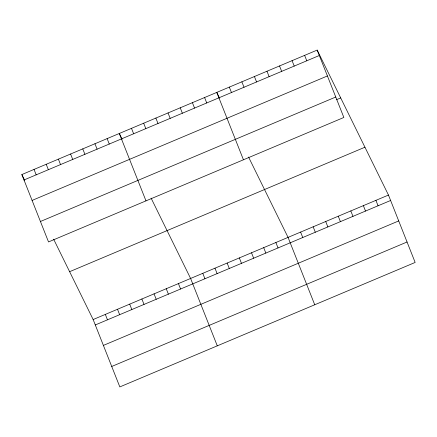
<?xml version="1.0" encoding="UTF-8"?>
<svg xmlns="http://www.w3.org/2000/svg" width="437" height="437" viewBox="0 0 437 437"><rect width="100%" height="100%" fill="white"/><g stroke="black" fill="none" stroke-linecap="round" stroke-linejoin="round"><path stroke-width="0.66" d="M317.175 50.08L343.853 117.466L48.529 241.94L21.85 174.554L317.175 50.08L388.471 195.06L415.15 262.446L119.825 386.92L93.147 319.534L53.642 239.203M23.997 179.978L319.321 55.504M32.092 200.43L327.417 75.956M40.433 221.493L335.758 97.019M336.31 99.773L340.702 97.921M69.62 271.688L364.944 147.214M93.147 319.534L388.471 195.06M95.293 324.959L390.618 200.485M103.389 345.405L398.713 220.931M111.73 366.474L407.055 242M219.565 98.096L216.763 92.398L243.447 159.789M248.555 157.047L288.059 237.378L314.738 304.769M122.109 139.174L119.306 133.476L145.985 200.867M151.098 198.125L190.603 278.456L217.282 345.842M21.85 174.554L24.652 180.252M375.918 200.348L378.065 205.778M304.622 55.368L306.774 60.798M363.366 205.641L365.518 211.066M292.074 60.661L294.221 66.085M350.813 210.929L352.965 216.359M279.522 65.949L281.668 71.378M338.265 216.217L340.412 221.646M266.969 71.242L269.116 76.666M325.712 221.51L327.859 226.934M254.416 76.53L256.568 81.959M313.16 226.798L315.312 232.227M241.869 81.823L244.015 87.247M300.612 232.091L302.759 237.515M229.316 87.11L231.463 92.54M275.878 242.513L278.025 247.943M204.582 97.533L206.728 102.963M263.697 247.648L265.843 253.078M192.4 102.668L194.547 108.097M251.51 252.783L253.662 258.212M180.219 107.802L182.366 113.232M239.329 257.917L241.481 263.347M168.037 112.937L170.184 118.367M227.147 263.052L229.299 268.482M155.856 118.072L158.003 123.502M214.966 268.187L217.113 273.617M143.669 123.207L145.821 128.636M202.784 273.322L204.931 278.746M131.488 128.341L133.64 133.771M178.422 283.591L180.568 289.015M107.125 138.611L109.272 144.041M166.24 288.726L168.387 294.15M94.944 143.746L97.09 149.175M154.053 293.861L156.206 299.285M82.762 148.88L84.909 154.31M141.872 298.995L144.024 304.42M70.581 154.015L72.728 159.445M129.691 304.13L131.837 309.554M58.394 159.15L60.546 164.58M117.509 309.265L119.656 314.689M46.213 164.285L48.365 169.714M105.328 314.4L107.475 319.824M34.031 169.419L36.184 174.844"/></g></svg>
